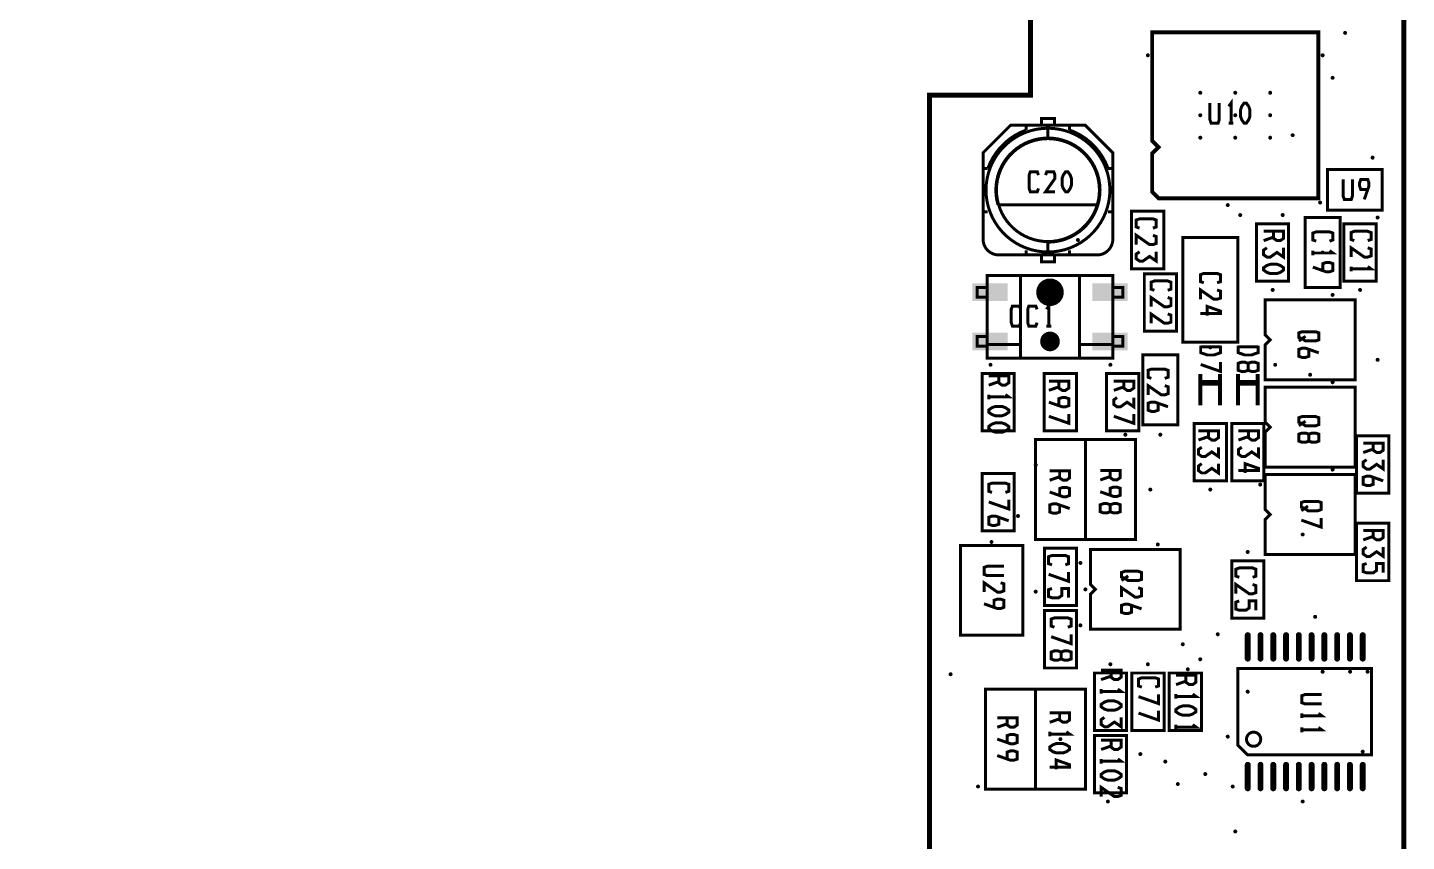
# Model space of a CAD drawing. Extents: x -3 to 440, y 331 to 583.
# Drawn here: x 67 to 137.2, y 495.4 to 536.8 of the extents above; entities that cross this region are included whole.
import ezdxf

# ---------------------------------------------------------------- set-up
doc = ezdxf.new("R2010")
doc.units = 0
doc.header["$MEASUREMENT"] = 0
doc.layers.get('0').update_dxf_attribs({"linetype": 'CONTINUOUS'})
for name, color, linetype in [('22-303-0_AST', 7, 'CONTINUOUS'), ('22-303-0_DRL', 1, 'CONTINUOUS'), ('THRUHOLE_NPT', 7, 'CONTINUOUS'), ('THRUHOLE_TAP', 1, 'CONTINUOUS')]:
    doc.layers.add(name, color=color, linetype=linetype)

# ---------------------------------------------------------------- blocks, each defined once
blk = doc.blocks.new('ROUND_2')
at = {"const_width": 0.50038}
blk.add_lwpolyline([(-0.25019, 0, 1), (0.25019, 0, 1)], format="xyb", close=True, dxfattribs=at)
blk = doc.blocks.new('RECTANGLE_39')
blk.add_solid([(0.90043, 0.44958), (0.90043, -0.44958), (-0.90043, 0.44958), (-0.90043, -0.44958)])
blk = doc.blocks.new('ROUND_40')
at = {"const_width": 0.69977}
blk.add_lwpolyline([(-0.349884, 0, 1), (0.349884, 0, 1)], format="xyb", close=True, dxfattribs=at)
blk = doc.blocks.new('OBLONG_56')
at = {"const_width": 0.29972}
blk.add_lwpolyline([(0, 0.59944), (0, -0.59944)], dxfattribs=at)
at = {"const_width": 0.14986}
for points in [[(-0.07493, 0.59944, 1), (0.07493, 0.59944, 1)], [(-0.07493, -0.59944, 1), (0.07493, -0.59944, 1)]]:
    blk.add_lwpolyline(points, format="xyb", close=True, dxfattribs=at)
blk = doc.blocks.new('ROUND_115')
at = {"const_width": 0.10033}
blk.add_lwpolyline([(-0.050164, 0, 1), (0.050164, 0, 1)], format="xyb", close=True, dxfattribs=at)
blk = doc.blocks.new('ROUND_116')
at = {"const_width": 0.10033}
blk.add_lwpolyline([(-0.050164, 0, 1), (0.050164, 0, 1)], format="xyb", close=True, dxfattribs=at)
blk = doc.blocks.new('ROUND_117')
at = {"const_width": 0.10033}
blk.add_lwpolyline([(-0.050164, 0, 1), (0.050164, 0, 1)], format="xyb", close=True, dxfattribs=at)
blk = doc.blocks.new('ROUND_108')
at = {"const_width": 0.10033}
blk.add_lwpolyline([(-0.050164, 0, 1), (0.050164, 0, 1)], format="xyb", close=True, dxfattribs=at)

msp = doc.modelspace()

# ---------------------------------------------------------------- linework, layer by layer
at = {"layer": '22-303-0_AST'}
for points, const_width in [([(117.55, 582.606), (117.55, 572.606), (122.551, 572.606), (122.551, 582.606), (137.05, 582.606), (137.05, 342.606), (-2.95, 342.606), (-2.95, 582.606), (117.55, 582.606)], 0.254), ([(132.694, 536.586), (132.694, 528.138), (124.571, 528.138), (124.245, 528.463), (124.245, 530.411), (124.571, 530.736), (124.245, 531.061), (124.245, 536.586), (132.694, 536.586)], 0.201), ([(127.657, 532.979), (127.657, 532.133), (127.598, 531.963), (127.243, 531.963), (127.184, 532.133), (127.184, 532.979)], 0.152), ([(128.259, 531.963), (128.259, 532.979), (128.139, 532.811)], 0.152), ([(128.919, 531.963), (128.8, 532.133), (128.741, 532.303), (128.741, 532.641), (128.8, 532.811), (128.919, 532.979), (129.038, 532.979), (129.155, 532.811), (129.216, 532.641), (129.216, 532.303), (129.155, 532.133), (129.038, 531.963), (128.919, 531.963)], 0.152), ([(119.27, 531.851), (119.27, 532.202), (118.619, 532.202), (118.619, 531.851)], 0.152), ([(117.845, 531.851), (117.045, 531.851), (115.645, 530.452), (115.645, 529.652), (115.886, 529.652)], 0.152), ([(117.845, 531.61), (117.845, 531.851), (118.619, 531.851), (119.27, 531.851), (120.044, 531.851), (120.044, 531.61)], 0.152), ([(118.945, 531.701), (118.945, 531.201)], 0.152), ([(122.003, 529.652), (122.244, 529.652), (122.244, 530.452), (120.844, 531.851), (120.044, 531.851)], 0.152), ([(128.378, 531.963), (128.139, 531.963)], 0.152), ([(115.645, 529.652), (115.645, 527.452), (115.645, 526.053)], 0.152), ([(118.462, 528.636), (118.403, 528.468), (118.048, 528.468), (117.987, 528.636), (117.987, 529.314), (118.048, 529.484), (118.403, 529.484), (118.462, 529.314)], 0.152), ([(119.3, 528.468), (118.825, 528.468), (119.3, 529.144), (119.3, 529.314), (119.242, 529.484), (118.886, 529.484), (118.825, 529.314)], 0.152), ([(119.841, 528.468), (119.724, 528.636), (119.663, 528.806), (119.663, 529.144), (119.724, 529.314), (119.841, 529.484), (119.961, 529.484), (120.08, 529.314), (120.138, 529.144), (120.138, 528.806), (120.08, 528.636), (119.961, 528.468), (119.841, 528.468)], 0.152), ([(122.244, 529.652), (122.244, 527.452), (122.244, 526.053)], 0.152), ([(135.937, 527.536), (135.937, 529.593), (133.169, 529.593), (133.169, 527.536), (135.937, 527.536)], 0.152), ([(134.431, 529.093), (134.431, 528.247), (134.372, 528.077), (134.017, 528.077), (133.958, 528.247), (133.958, 529.093)], 0.152), ([(135.211, 528.585), (134.855, 528.585), (134.797, 528.755), (134.797, 528.925), (134.855, 529.093), (135.211, 529.093), (135.269, 528.925), (135.269, 528.755), (135.033, 528.077)], 0.152), ([(115.645, 527.452), (115.886, 527.452)], 0.152), ([(116.402, 527.803), (121.487, 527.803)], 0.152), ([(122.003, 527.452), (122.244, 527.452)], 0.152), ([(123.199, 527.472), (123.199, 524.551), (124.837, 524.551), (124.837, 527.472), (123.199, 527.472)], 0.152), ([(123.605, 526.616), (123.438, 526.675), (123.438, 527.03), (123.605, 527.089), (124.284, 527.089), (124.454, 527.03), (124.454, 526.675), (124.284, 526.616)], 0.152), ([(129.549, 526.837), (129.549, 523.916), (131.187, 523.916), (131.187, 526.837), (129.549, 526.837)], 0.152), ([(133.804, 523.599), (132.026, 523.599), (132.026, 527.155), (133.804, 527.155), (133.804, 523.599)], 0.152), ([(133.994, 526.837), (133.994, 523.916), (135.632, 523.916), (135.632, 526.837), (133.994, 526.837)], 0.152), ([(118.945, 525.402), (118.945, 525.903)], 0.152), ([(123.438, 525.778), (123.438, 526.251), (124.113, 525.778), (124.284, 525.778), (124.454, 525.837), (124.454, 526.192), (124.284, 526.251)], 0.152), ([(128.597, 520.805), (128.597, 526.139), (125.803, 526.139), (125.803, 520.805), (128.597, 520.805)], 0.152), ([(130.423, 526.454), (130.423, 526.098), (130.59, 525.981), (130.761, 525.981), (130.931, 526.098), (130.931, 526.454), (129.915, 526.454)], 0.152), ([(130.423, 526.159), (129.915, 525.981)], 0.152), ([(132.587, 525.953), (132.417, 526.012), (132.417, 526.367), (132.587, 526.426), (133.265, 526.426), (133.433, 526.367), (133.433, 526.012), (133.265, 525.953)], 0.152), ([(134.527, 525.981), (134.36, 526.04), (134.36, 526.395), (134.527, 526.454), (135.206, 526.454), (135.376, 526.395), (135.376, 526.04), (135.206, 525.981)], 0.152), ([(116.445, 525.252), (117.845, 525.252)], 0.152), ([(118.619, 525.252), (118.619, 524.902), (119.27, 524.902), (119.27, 525.252), (118.619, 525.252), (117.845, 525.252), (117.845, 525.494)], 0.152), ([(121.444, 525.252), (120.044, 525.252), (119.27, 525.252)], 0.152), ([(120.044, 525.252), (120.044, 525.494)], 0.152), ([(123.605, 525.412), (123.438, 525.296), (123.438, 525.057), (123.605, 524.94), (123.776, 524.94), (124.113, 525.176), (124.454, 524.94), (124.454, 525.412)], 0.152), ([(130.082, 525.616), (129.915, 525.499), (129.915, 525.26), (130.082, 525.143), (130.253, 525.143), (130.59, 525.379), (130.931, 525.143), (130.931, 525.616)], 0.152), ([(132.417, 525.232), (132.417, 525.471)], 0.152), ([(132.417, 525.351), (133.433, 525.351), (133.265, 525.471)], 0.152), ([(134.36, 525.143), (134.36, 525.616), (135.035, 525.143), (135.206, 525.143), (135.376, 525.202), (135.376, 525.557), (135.206, 525.616)], 0.152), ([(129.915, 524.6), (130.082, 524.719), (130.253, 524.777), (130.59, 524.777), (130.761, 524.719), (130.931, 524.6), (130.931, 524.483), (130.761, 524.363), (130.59, 524.305), (130.253, 524.305), (130.082, 524.363), (129.915, 524.483), (129.915, 524.6)], 0.152), ([(132.925, 524.455), (132.925, 524.81), (133.095, 524.869), (133.265, 524.869), (133.433, 524.81), (133.433, 524.455), (133.265, 524.394), (133.095, 524.394), (132.417, 524.633)], 0.152), ([(134.36, 524.422), (134.36, 524.661)], 0.152), ([(134.36, 524.541), (135.376, 524.541), (135.206, 524.661)], 0.152), ([(117.55, 524.201), (117.55, 520.701), (115.848, 520.701), (115.848, 524.201), (117.55, 524.201), (118.548, 524.201), (119.549, 524.201), (120.55, 524.201), (120.55, 520.701), (122.249, 520.701), (122.249, 520.002), (120.55, 520.002), (120.55, 520.701)], 0.152), ([(120.55, 524.201), (122.249, 524.201), (122.249, 520.701)], 0.152), ([(125.485, 521.376), (125.485, 524.297), (123.847, 524.297), (123.847, 521.376), (125.485, 521.376)], 0.152), ([(124.357, 523.452), (124.187, 523.51), (124.187, 523.866), (124.357, 523.927), (125.035, 523.927), (125.203, 523.866), (125.203, 523.51), (125.035, 523.452)], 0.152), ([(126.872, 523.835), (126.702, 523.894), (126.702, 524.249), (126.872, 524.31), (127.547, 524.31), (127.718, 524.249), (127.718, 523.894), (127.547, 523.835)], 0.152), ([(115.848, 523.601), (115.35, 523.601), (115.35, 523.101), (115.848, 523.101)], 0.152), ([(122.249, 523.601), (122.749, 523.601), (122.749, 523.101), (122.249, 523.101)], 0.152), ([(124.187, 522.613), (124.187, 523.088), (124.865, 522.613), (125.035, 522.613), (125.203, 522.672), (125.203, 523.027), (125.035, 523.088)], 0.152), ([(126.702, 522.997), (126.702, 523.472), (127.38, 522.997), (127.547, 522.997), (127.718, 523.055), (127.718, 523.411), (127.547, 523.472)], 0.152), ([(117.136, 521.635), (117.078, 521.806), (117.078, 522.484), (117.136, 522.651), (117.492, 522.651), (117.55, 522.484), (117.55, 521.806), (117.492, 521.635), (117.136, 521.635)], 0.152), ([(118.388, 521.806), (118.33, 521.635), (117.974, 521.635), (117.916, 521.806), (117.916, 522.484), (117.974, 522.651), (118.33, 522.651), (118.388, 522.484)], 0.152), ([(118.99, 521.635), (118.99, 522.651), (118.871, 522.484)], 0.152), ([(127.039, 522.159), (127.039, 522.634), (127.718, 522.395), (127.718, 522.278), (126.702, 522.278)], 0.152), ([(134.566, 518.9), (129.994, 518.9), (129.994, 520.678), (130.248, 520.932), (129.994, 521.186), (129.994, 522.964), (134.566, 522.964), (134.566, 518.9)], 0.152), ([(124.187, 521.775), (124.187, 522.25), (124.865, 521.775), (125.035, 521.775), (125.203, 521.834), (125.203, 522.189), (125.035, 522.25)], 0.152), ([(115.848, 520.602), (115.35, 520.602), (115.35, 521.102), (115.848, 521.102)], 0.152), ([(119.11, 521.635), (118.871, 521.635)], 0.152), ([(122.249, 521.102), (122.749, 521.102), (122.749, 520.602), (122.249, 520.602)], 0.152), ([(131.876, 521.346), (131.705, 521.287), (131.705, 521.051), (131.876, 520.99), (132.043, 520.873), (132.551, 520.873), (132.721, 520.932), (132.721, 521.287), (132.551, 521.346), (131.876, 521.346)], 0.152), ([(132.043, 521.11), (131.705, 520.873)], 0.152), ([(120.55, 520.002), (119.549, 520.002), (118.548, 520.002), (117.55, 520.002), (115.848, 520.002), (115.848, 520.701)], 0.152), ([(117.55, 520.002), (117.55, 520.701)], 0.152), ([(126.712, 520.635), (126.712, 520.279), (127.05, 520.16), (127.39, 520.16), (127.728, 520.279), (127.728, 520.635)], 0.152), ([(126.712, 520.574), (127.728, 520.574)], 0.152), ([(128.617, 520.635), (128.617, 520.279), (128.955, 520.16), (129.295, 520.16), (129.633, 520.279), (129.633, 520.635)], 0.152), ([(128.617, 520.574), (129.633, 520.574)], 0.152), ([(132.213, 520.449), (132.213, 520.094), (132.043, 520.035), (131.876, 520.035), (131.705, 520.094), (131.705, 520.449), (131.876, 520.508), (132.043, 520.508), (132.721, 520.271)], 0.152), ([(125.549, 516.614), (123.771, 516.614), (123.771, 520.17), (125.549, 520.17), (125.549, 516.614)], 0.152), ([(126.712, 519.677), (127.728, 519.322), (127.728, 519.796)], 0.152), ([(129.125, 519.38), (129.295, 519.322), (129.463, 519.322), (129.633, 519.38), (129.633, 519.736), (129.463, 519.796), (129.295, 519.796), (129.125, 519.736), (129.125, 519.38), (128.955, 519.322), (128.787, 519.322), (128.617, 519.38), (128.617, 519.736), (128.787, 519.796), (128.955, 519.796), (129.125, 519.736)], 0.152), ([(117.23, 516.296), (117.23, 519.217), (115.592, 519.217), (115.592, 516.296), (117.23, 516.296)], 0.152), ([(116.44, 519.101), (116.44, 518.745), (116.61, 518.626), (116.78, 518.626), (116.948, 518.745), (116.948, 519.101), (115.932, 519.101)], 0.152), ([(118.754, 519.217), (118.754, 516.296), (120.392, 516.296), (120.392, 519.217), (118.754, 519.217)], 0.152), ([(121.929, 519.217), (121.929, 516.296), (123.567, 516.296), (123.567, 519.217), (121.929, 519.217)], 0.152), ([(124.205, 518.968), (124.035, 519.027), (124.035, 519.382), (124.205, 519.441), (124.883, 519.441), (125.051, 519.382), (125.051, 519.027), (124.883, 518.968)], 0.152), ([(126.801, 517.693), (126.699, 517.693), (126.699, 519.09), (126.801, 519.09)], 0.201), ([(127.598, 519.09), (127.7, 519.09), (127.7, 517.693), (127.598, 517.693)], 0.201), ([(128.706, 517.693), (128.604, 517.693), (128.604, 519.09), (128.706, 519.09)], 0.201), ([(129.503, 519.09), (129.605, 519.09), (129.605, 517.693), (129.503, 517.693)], 0.201), ([(116.44, 518.803), (115.932, 518.626)], 0.152), ([(119.501, 518.834), (119.501, 518.478), (119.668, 518.361), (119.839, 518.361), (120.009, 518.478), (120.009, 518.834), (118.993, 518.834)], 0.152), ([(119.501, 518.539), (118.993, 518.361)], 0.152), ([(122.803, 518.834), (122.803, 518.478), (122.97, 518.361), (123.141, 518.361), (123.311, 518.478), (123.311, 518.834), (122.295, 518.834)], 0.152), ([(122.803, 518.539), (122.295, 518.361)], 0.152), ([(124.035, 518.13), (124.035, 518.603), (124.713, 518.13), (124.883, 518.13), (125.051, 518.189), (125.051, 518.544), (124.883, 518.603)], 0.152), ([(127.7, 518.791), (127.7, 518.692), (126.699, 518.692), (126.699, 518.791), (127.7, 518.791)], 0.201), ([(129.605, 518.791), (129.605, 518.692), (128.604, 518.692), (128.604, 518.791), (129.605, 518.791)], 0.201), ([(134.566, 514.455), (129.994, 514.455), (129.994, 516.233), (130.248, 516.487), (129.994, 516.741), (129.994, 518.519), (134.566, 518.519), (134.566, 514.455)], 0.152), ([(115.932, 517.907), (115.932, 518.143)], 0.152), ([(115.932, 518.024), (116.948, 518.024), (116.78, 518.143)], 0.152), ([(115.932, 517.363), (116.102, 517.483), (116.272, 517.541), (116.61, 517.541), (116.78, 517.483), (116.948, 517.363), (116.948, 517.246), (116.78, 517.127), (116.61, 517.069), (116.272, 517.069), (116.102, 517.127), (115.932, 517.246), (115.932, 517.363)], 0.152), ([(119.501, 517.582), (119.501, 517.937), (119.668, 517.996), (119.839, 517.996), (120.009, 517.937), (120.009, 517.582), (119.839, 517.523), (119.668, 517.523), (118.993, 517.759)], 0.152), ([(122.462, 517.996), (122.295, 517.879), (122.295, 517.64), (122.462, 517.523), (122.633, 517.523), (122.97, 517.759), (123.311, 517.523), (123.311, 517.996)], 0.152), ([(124.543, 517.706), (124.543, 517.35), (124.375, 517.292), (124.205, 517.292), (124.035, 517.35), (124.035, 517.706), (124.205, 517.764), (124.375, 517.764), (125.051, 517.528)], 0.152), ([(118.993, 517.041), (120.009, 516.685), (120.009, 517.157)], 0.152), ([(122.295, 517.041), (123.311, 516.685), (123.311, 517.157)], 0.152), ([(131.876, 517.028), (131.705, 516.969), (131.705, 516.733), (131.876, 516.672), (132.043, 516.555), (132.551, 516.555), (132.721, 516.614), (132.721, 516.969), (132.551, 517.028), (131.876, 517.028)], 0.152), ([(132.043, 516.792), (131.705, 516.555)], 0.152), ([(115.932, 516.525), (116.102, 516.644), (116.272, 516.703), (116.61, 516.703), (116.78, 516.644), (116.948, 516.525), (116.948, 516.408), (116.78, 516.289), (116.61, 516.23), (116.272, 516.23), (116.102, 516.289), (115.932, 516.408), (115.932, 516.525)], 0.152), ([(128.025, 513.756), (128.025, 516.677), (126.387, 516.677), (126.387, 513.756), (128.025, 513.756)], 0.152), ([(127.108, 516.307), (127.108, 515.951), (127.278, 515.832), (127.448, 515.832), (127.616, 515.951), (127.616, 516.307), (126.6, 516.307)], 0.152), ([(129.93, 513.756), (129.93, 516.677), (128.292, 516.677), (128.292, 513.756), (129.93, 513.756)], 0.152), ([(129.14, 516.307), (129.14, 515.951), (129.31, 515.832), (129.48, 515.832), (129.648, 515.951), (129.648, 516.307), (128.632, 516.307)], 0.152), ([(132.213, 515.776), (132.384, 515.717), (132.551, 515.717), (132.721, 515.776), (132.721, 516.131), (132.551, 516.19), (132.384, 516.19), (132.213, 516.131), (132.213, 515.776), (132.043, 515.717), (131.876, 515.717), (131.705, 515.776), (131.705, 516.131), (131.876, 516.19), (132.043, 516.19), (132.213, 516.131)], 0.152), ([(120.85, 510.772), (120.85, 515.852), (118.31, 515.852), (118.31, 510.772), (120.85, 510.772)], 0.152), ([(120.85, 515.852), (120.85, 510.772), (123.39, 510.772), (123.39, 515.852), (120.85, 515.852)], 0.152), ([(127.108, 516.009), (126.6, 515.832)], 0.152), ([(126.77, 515.468), (126.6, 515.349), (126.6, 515.113), (126.77, 514.993), (126.94, 514.993), (127.278, 515.23), (127.616, 514.993), (127.616, 515.468)], 0.152), ([(129.14, 516.009), (128.632, 515.832)], 0.152), ([(128.802, 515.468), (128.632, 515.349), (128.632, 515.113), (128.802, 514.993), (128.972, 514.993), (129.31, 515.23), (129.648, 514.993), (129.648, 515.468)], 0.152), ([(136.28, 513.121), (136.28, 516.042), (134.642, 516.042), (134.642, 513.121), (136.28, 513.121)], 0.152), ([(135.49, 515.672), (135.49, 515.316), (135.66, 515.197), (135.83, 515.197), (135.998, 515.316), (135.998, 515.672), (134.982, 515.672)], 0.152), ([(135.49, 515.374), (134.982, 515.197)], 0.152), ([(128.972, 514.155), (128.972, 514.63), (129.648, 514.391), (129.648, 514.275), (128.632, 514.275)], 0.152), ([(135.152, 514.833), (134.982, 514.714), (134.982, 514.478), (135.152, 514.358), (135.322, 514.358), (135.66, 514.595), (135.998, 514.358), (135.998, 514.833)], 0.152), ([(117.23, 511.216), (117.23, 514.137), (115.592, 514.137), (115.592, 511.216), (117.23, 511.216)], 0.152), ([(119.541, 514.262), (119.541, 513.906), (119.709, 513.787), (119.879, 513.787), (120.049, 513.906), (120.049, 514.262), (119.033, 514.262)], 0.152), ([(119.541, 513.965), (119.033, 513.787)], 0.152), ([(122.114, 514.275), (122.114, 513.919), (122.285, 513.8), (122.455, 513.8), (122.622, 513.919), (122.622, 514.275), (121.606, 514.275)], 0.152), ([(122.114, 513.977), (121.606, 513.8)], 0.152), ([(126.77, 514.63), (126.6, 514.511), (126.6, 514.275), (126.77, 514.155), (126.94, 514.155), (127.278, 514.391), (127.616, 514.155), (127.616, 514.63)], 0.152), ([(134.566, 510.01), (129.994, 510.01), (129.994, 511.788), (130.248, 512.042), (129.994, 512.296), (129.994, 514.074), (134.566, 514.074), (134.566, 510.01)], 0.152), ([(135.49, 513.934), (135.49, 513.579), (135.322, 513.52), (135.152, 513.52), (134.982, 513.579), (134.982, 513.934), (135.152, 513.995), (135.322, 513.995), (135.998, 513.756)], 0.152), ([(116.102, 513.165), (115.932, 513.223), (115.932, 513.579), (116.102, 513.64), (116.78, 513.64), (116.948, 513.579), (116.948, 513.223), (116.78, 513.165)], 0.152), ([(119.541, 513.01), (119.541, 513.365), (119.709, 513.424), (119.879, 513.424), (120.049, 513.365), (120.049, 513.01), (119.879, 512.949), (119.709, 512.949), (119.033, 513.187)], 0.152), ([(122.114, 513.022), (122.114, 513.378), (122.285, 513.436), (122.455, 513.436), (122.622, 513.378), (122.622, 513.022), (122.455, 512.961), (122.285, 512.961), (121.606, 513.2)], 0.152), ([(115.932, 512.682), (116.948, 512.326), (116.948, 512.801)], 0.152), ([(119.541, 512.527), (119.541, 512.171), (119.371, 512.11), (119.201, 512.11), (119.033, 512.171), (119.033, 512.527), (119.201, 512.585), (119.371, 512.585), (120.049, 512.349)], 0.152), ([(122.114, 512.184), (122.285, 512.123), (122.455, 512.123), (122.622, 512.184), (122.622, 512.54), (122.455, 512.598), (122.285, 512.598), (122.114, 512.54), (122.114, 512.184), (121.947, 512.123), (121.777, 512.123), (121.606, 512.184), (121.606, 512.54), (121.777, 512.598), (121.947, 512.598), (122.114, 512.54)], 0.152), ([(132.003, 512.71), (131.832, 512.651), (131.832, 512.415), (132.003, 512.354), (132.17, 512.237), (132.678, 512.237), (132.848, 512.296), (132.848, 512.651), (132.678, 512.71), (132.003, 512.71)], 0.152), ([(116.44, 511.902), (116.44, 511.547), (116.272, 511.488), (116.102, 511.488), (115.932, 511.547), (115.932, 511.902), (116.102, 511.963), (116.272, 511.963), (116.948, 511.724)], 0.152), ([(132.17, 512.474), (131.832, 512.237)], 0.152), ([(131.832, 511.755), (132.848, 511.399), (132.848, 511.872)], 0.152), ([(136.28, 508.676), (136.28, 511.597), (134.642, 511.597), (134.642, 508.676), (136.28, 508.676)], 0.152), ([(135.49, 511.227), (135.49, 510.871), (135.66, 510.752), (135.83, 510.752), (135.998, 510.871), (135.998, 511.227), (134.982, 511.227)], 0.152), ([(117.675, 505.895), (117.675, 510.467), (114.5, 510.467), (114.5, 505.895), (117.675, 505.895)], 0.152), ([(135.49, 510.929), (134.982, 510.752)], 0.152), ([(120.405, 507.406), (120.405, 510.327), (118.767, 510.327), (118.767, 507.406), (120.405, 507.406)], 0.152), ([(119.15, 509.482), (118.98, 509.54), (118.98, 509.896), (119.15, 509.957), (119.828, 509.957), (119.996, 509.896), (119.996, 509.54), (119.828, 509.482)], 0.152), ([(125.676, 506.2), (121.104, 506.2), (121.104, 507.978), (121.358, 508.232), (121.104, 508.486), (121.104, 510.264), (125.676, 510.264), (125.676, 506.2)], 0.152), ([(135.152, 510.388), (134.982, 510.269), (134.982, 510.033), (135.152, 509.913), (135.322, 509.913), (135.66, 510.15), (135.998, 509.913), (135.998, 510.388)], 0.152), ([(116.709, 508.935), (115.861, 508.935), (115.693, 508.996), (115.693, 509.352), (115.861, 509.41), (116.709, 509.41)], 0.152), ([(118.98, 508.999), (119.996, 508.643), (119.996, 509.118)], 0.152), ([(122.859, 509.154), (122.688, 509.095), (122.688, 508.859), (122.859, 508.798), (123.026, 508.681), (123.534, 508.681), (123.704, 508.74), (123.704, 509.095), (123.534, 509.154), (122.859, 509.154)], 0.152), ([(129.93, 506.771), (129.93, 509.692), (128.292, 509.692), (128.292, 506.771), (129.93, 506.771)], 0.152), ([(128.675, 508.847), (128.505, 508.905), (128.505, 509.261), (128.675, 509.322), (129.353, 509.322), (129.521, 509.261), (129.521, 508.905), (129.353, 508.847)], 0.152), ([(135.152, 509.55), (134.982, 509.489), (134.982, 509.134), (135.152, 509.075), (135.49, 509.075), (135.66, 509.195), (135.66, 509.55), (135.998, 509.55), (135.998, 509.075)], 0.152), ([(115.693, 508.097), (115.693, 508.572), (116.369, 508.097), (116.539, 508.097), (116.709, 508.158), (116.709, 508.514), (116.539, 508.572)], 0.152), ([(123.026, 508.918), (122.688, 508.681)], 0.152), ([(122.688, 507.843), (122.688, 508.316), (123.367, 507.843), (123.534, 507.843), (123.704, 507.902), (123.704, 508.257), (123.534, 508.316)], 0.152), ([(128.505, 508.008), (128.505, 508.483), (129.183, 508.008), (129.353, 508.008), (129.521, 508.067), (129.521, 508.422), (129.353, 508.483)], 0.152), ([(116.201, 507.32), (116.201, 507.676), (116.369, 507.734), (116.539, 507.734), (116.709, 507.676), (116.709, 507.32), (116.539, 507.259), (116.369, 507.259), (115.693, 507.498)], 0.152), ([(119.15, 508.28), (118.98, 508.219), (118.98, 507.864), (119.15, 507.805), (119.488, 507.805), (119.658, 507.925), (119.658, 508.28), (119.996, 508.28), (119.996, 507.805)], 0.152), ([(128.675, 507.645), (128.505, 507.584), (128.505, 507.229), (128.675, 507.17), (129.013, 507.17), (129.183, 507.29), (129.183, 507.645), (129.521, 507.645), (129.521, 507.17)], 0.152), ([(120.405, 504.231), (120.405, 507.152), (118.767, 507.152), (118.767, 504.231), (120.405, 504.231)], 0.152), ([(123.196, 507.419), (123.196, 507.063), (123.026, 507.005), (122.859, 507.005), (122.688, 507.063), (122.688, 507.419), (122.859, 507.477), (123.026, 507.477), (123.704, 507.241)], 0.152), ([(119.277, 506.307), (119.107, 506.365), (119.107, 506.721), (119.277, 506.782), (119.955, 506.782), (120.123, 506.721), (120.123, 506.365), (119.955, 506.307)], 0.152), ([(119.107, 505.824), (120.123, 505.468), (120.123, 505.943)], 0.152), ([(119.615, 504.689), (119.785, 504.63), (119.955, 504.63), (120.123, 504.689), (120.123, 505.044), (119.955, 505.105), (119.785, 505.105), (119.615, 505.044), (119.615, 504.689), (119.447, 504.63), (119.277, 504.63), (119.107, 504.689), (119.107, 505.044), (119.277, 505.105), (119.447, 505.105), (119.615, 505.044)], 0.152), ([(128.604, 500.307), (129.105, 499.807), (135.404, 499.807), (135.404, 504.206), (128.604, 504.206), (128.604, 500.307)], 0.152), ([(122.945, 501.056), (122.945, 503.977), (121.307, 503.977), (121.307, 501.056), (122.945, 501.056)], 0.152), ([(122.155, 504.115), (122.155, 503.759), (122.325, 503.64), (122.495, 503.64), (122.663, 503.759), (122.663, 504.115), (121.647, 504.115)], 0.152), ([(122.155, 503.817), (121.647, 503.64)], 0.152), ([(124.85, 501.056), (124.85, 503.977), (123.212, 503.977), (123.212, 501.056), (124.85, 501.056)], 0.152), ([(123.722, 503.259), (123.552, 503.317), (123.552, 503.673), (123.722, 503.734), (124.4, 503.734), (124.568, 503.673), (124.568, 503.317), (124.4, 503.259)], 0.152), ([(126.755, 501.056), (126.755, 503.977), (125.117, 503.977), (125.117, 501.056), (126.755, 501.056)], 0.152), ([(125.965, 503.861), (125.965, 503.505), (126.135, 503.386), (126.305, 503.386), (126.473, 503.505), (126.473, 503.861), (125.457, 503.861)], 0.152), ([(125.965, 503.563), (125.457, 503.386)], 0.152), ([(118.31, 498.072), (118.31, 503.152), (115.77, 503.152), (115.77, 498.072), (118.31, 498.072)], 0.152), ([(120.85, 498.072), (120.85, 503.152), (118.31, 503.152), (118.31, 498.072), (120.85, 498.072)], 0.152), ([(121.647, 502.921), (121.647, 503.157)], 0.152), ([(121.647, 503.038), (122.663, 503.038), (122.495, 503.157)], 0.152), ([(123.552, 502.776), (124.568, 502.42), (124.568, 502.895)], 0.152), ([(125.457, 502.667), (125.457, 502.903)], 0.152), ([(125.457, 502.784), (126.473, 502.784), (126.305, 502.903)], 0.152), ([(132.866, 502.405), (132.02, 502.405), (131.85, 502.464), (131.85, 502.819), (132.02, 502.88), (132.866, 502.88)], 0.152), ([(121.647, 502.377), (121.817, 502.497), (121.987, 502.555), (122.325, 502.555), (122.495, 502.497), (122.663, 502.377), (122.663, 502.26), (122.495, 502.141), (122.325, 502.083), (121.987, 502.083), (121.817, 502.141), (121.647, 502.26), (121.647, 502.377)], 0.152), ([(123.552, 501.938), (124.568, 501.582), (124.568, 502.057)], 0.152), ([(125.457, 502.123), (125.627, 502.243), (125.797, 502.301), (126.135, 502.301), (126.305, 502.243), (126.473, 502.123), (126.473, 502.006), (126.305, 501.887), (126.135, 501.829), (125.797, 501.829), (125.627, 501.887), (125.457, 502.006), (125.457, 502.123)], 0.152), ([(116.874, 501.689), (116.874, 501.333), (117.042, 501.214), (117.212, 501.214), (117.382, 501.333), (117.382, 501.689), (116.366, 501.689)], 0.152), ([(116.874, 501.392), (116.366, 501.214)], 0.152), ([(119.541, 501.943), (119.541, 501.587), (119.709, 501.468), (119.879, 501.468), (120.049, 501.587), (120.049, 501.943), (119.033, 501.943)], 0.152), ([(119.541, 501.646), (119.033, 501.468)], 0.152), ([(121.817, 501.717), (121.647, 501.6), (121.647, 501.361), (121.817, 501.244), (121.987, 501.244), (122.325, 501.481), (122.663, 501.244), (122.663, 501.717)], 0.152), ([(125.457, 501.107), (125.457, 501.346)], 0.152), ([(125.457, 501.227), (126.473, 501.227), (126.305, 501.346)], 0.152), ([(131.85, 501.686), (131.85, 501.923)], 0.152), ([(131.85, 501.803), (132.866, 501.803), (132.699, 501.923)], 0.152), ([(116.874, 500.437), (116.874, 500.792), (117.042, 500.851), (117.212, 500.851), (117.382, 500.792), (117.382, 500.437), (117.212, 500.376), (117.042, 500.376), (116.366, 500.614)], 0.152), ([(119.033, 500.749), (119.033, 500.985)], 0.152), ([(119.033, 500.868), (120.049, 500.868), (119.879, 500.985)], 0.152), ([(122.945, 497.881), (122.945, 500.802), (121.307, 500.802), (121.307, 497.881), (122.945, 497.881)], 0.152), ([(131.85, 500.965), (131.85, 501.204)], 0.152), ([(131.85, 501.084), (132.866, 501.084), (132.699, 501.204)], 0.152), ([(116.874, 499.598), (116.874, 499.954), (117.042, 500.012), (117.212, 500.012), (117.382, 499.954), (117.382, 499.598), (117.212, 499.537), (117.042, 499.537), (116.366, 499.776)], 0.152), ([(119.033, 500.208), (119.201, 500.325), (119.371, 500.386), (119.709, 500.386), (119.879, 500.325), (120.049, 500.208), (120.049, 500.089), (119.879, 499.969), (119.709, 499.911), (119.371, 499.911), (119.201, 499.969), (119.033, 500.089), (119.033, 500.208)], 0.152), ([(122.155, 500.559), (122.155, 500.203), (122.325, 500.084), (122.495, 500.084), (122.663, 500.203), (122.663, 500.559), (121.647, 500.559)], 0.152), ([(122.155, 500.261), (121.647, 500.084)], 0.152), ([(119.371, 499.073), (119.371, 499.548), (120.049, 499.309), (120.049, 499.192), (119.033, 499.192)], 0.152), ([(121.647, 499.365), (121.647, 499.601)], 0.152), ([(121.647, 499.482), (122.663, 499.482), (122.495, 499.601)], 0.152), ([(121.647, 498.821), (121.817, 498.941), (121.987, 498.999), (122.325, 498.999), (122.495, 498.941), (122.663, 498.821), (122.663, 498.704), (122.495, 498.585), (122.325, 498.527), (121.987, 498.527), (121.817, 498.585), (121.647, 498.704), (121.647, 498.821)], 0.152), ([(121.647, 497.688), (121.647, 498.161), (122.325, 497.688), (122.495, 497.688), (122.663, 497.747), (122.663, 498.102), (122.495, 498.161)], 0.152)]:
    msp.add_lwpolyline(points, dxfattribs=dict(at, const_width=const_width))
at = {"layer": '22-303-0_AST', "const_width": 0.152}
for points in [[(118.945, 531.701, 0.414214), (115.795, 528.552)], [(117.845, 531.61, 0.223707), (115.886, 529.652)], [(122.094, 528.552, 0.414214), (118.945, 531.701)], [(122.003, 529.652, 0.223707), (120.044, 531.61)], [(118.945, 531.201, 0.414214), (116.295, 528.552)], [(118.945, 531.171, 0.414214), (116.326, 528.552)], [(118.945, 531.201, 0.332556), (116.402, 529.301)], [(121.487, 529.301, 0.332556), (118.945, 531.204)], [(121.563, 528.552, 0.414214), (118.945, 531.171)], [(121.594, 528.552, 0.071771), (121.486, 529.301)], [(115.795, 528.552, 0.414214), (118.945, 525.402)], [(116.295, 528.552, 0.071771), (116.403, 527.803)], [(116.326, 528.552, 0.414214), (118.945, 525.933)], [(118.945, 525.933, 0.414214), (121.563, 528.552)], [(118.945, 525.402, 0.414214), (122.094, 528.552)], [(118.945, 525.903, 0.414214), (121.594, 528.552)], [(115.645, 526.053, 0.414214), (116.445, 525.252)], [(121.444, 525.252, 0.414214), (122.244, 526.053)], [(129.404, 500.967, 0.414214), (129.044, 500.607)], [(129.765, 500.607, 0.414214), (129.404, 500.967)], [(129.044, 500.607, 0.414214), (129.404, 500.246)], [(129.404, 500.246, 0.414214), (129.765, 500.607)]]:
    msp.add_lwpolyline(points, format="xyb", dxfattribs=at)
at = {"layer": '22-303-0_DRL', "const_width": 0.254}
for points in [[(117.55, 582.606), (117.55, 572.606), (122.551, 572.606), (122.551, 582.606), (137.05, 582.606), (137.05, 342.606), (-2.95, 342.606), (-2.95, 582.606), (117.55, 582.606)], [(100.004, 391.242), (83.004, 391.242), (83.004, 431.719), (16.049, 431.719), (16.049, 496.589), (20.05, 496.589), (20.05, 505.59), (11.8, 505.59), (11.8, 529.172), (16.049, 529.172), (16.049, 563.388), (118.05, 563.388), (118.05, 533.388), (112.915, 533.388), (112.915, 463.721), (89.186, 463.721), (89.186, 488.72), (78.589, 488.72), (78.589, 453.721), (118.05, 453.721), (118.05, 431.719), (100.004, 431.719), (100.004, 391.242)]]:
    msp.add_lwpolyline(points, dxfattribs=at)

# ---------------------------------------------------------------- block references
at = {"layer": '22-303-0_AST'}
for name, p in [('ROUND_40', (119.049, 523.352)), ('RECTANGLE_39', (115.998, 523.352)), ('RECTANGLE_39', (122.099, 523.352)), ('RECTANGLE_39', (115.998, 520.851)), ('ROUND_2', (119.049, 520.851)), ('RECTANGLE_39', (122.099, 520.851)), ('OBLONG_56', (129.105, 505.306)), ('OBLONG_56', (129.755, 505.306)), ('OBLONG_56', (130.405, 505.306)), ('OBLONG_56', (131.055, 505.306)), ('OBLONG_56', (131.703, 505.306)), ('OBLONG_56', (132.353, 505.306)), ('OBLONG_56', (133.003, 505.306)), ('OBLONG_56', (133.654, 505.306)), ('OBLONG_56', (134.304, 505.306)), ('OBLONG_56', (134.954, 505.306)), ('OBLONG_56', (129.105, 498.707)), ('OBLONG_56', (129.755, 498.707)), ('OBLONG_56', (130.405, 498.707)), ('OBLONG_56', (131.055, 498.707)), ('OBLONG_56', (131.703, 498.707)), ('OBLONG_56', (132.353, 498.707)), ('OBLONG_56', (133.003, 498.707)), ('OBLONG_56', (133.654, 498.707)), ('OBLONG_56', (134.304, 498.707)), ('OBLONG_56', (134.954, 498.707))]:
    msp.add_blockref(name, p, dxfattribs=at)
at = {"layer": '22-303-0_DRL'}
for name, p in [('ROUND_116', (134.058, 536.553)), ('ROUND_117', (124.025, 535.412)), ('ROUND_117', (132.915, 535.412)), ('ROUND_116', (133.423, 534.267)), ('ROUND_115', (126.692, 533.505)), ('ROUND_115', (128.47, 533.505)), ('ROUND_115', (130.248, 533.505)), ('ROUND_115', (126.692, 532.362)), ('ROUND_115', (128.47, 532.362)), ('ROUND_115', (130.248, 532.362)), ('ROUND_115', (126.692, 531.219)), ('ROUND_115', (128.47, 531.219)), ('ROUND_115', (130.248, 531.219)), ('ROUND_116', (131.391, 531.346)), ('ROUND_117', (121.612, 530.33)), ('ROUND_116', (124.279, 530.457)), ('ROUND_117', (135.455, 530.203)), ('ROUND_116', (128.089, 527.79)), ('ROUND_116', (128.724, 527.282)), ('ROUND_117', (130.883, 527.282)), ('ROUND_117', (132.788, 527.917)), ('ROUND_117', (135.709, 527.155)), ('ROUND_117', (120.469, 526.012)), ('ROUND_117', (132.915, 525.377)), ('ROUND_40', (119.049, 523.352)), ('ROUND_117', (130.375, 523.472)), ('ROUND_117', (133.423, 523.218)), ('ROUND_117', (134.82, 523.472)), ('ROUND_2', (119.049, 520.851)), ('ROUND_117', (127.2, 520.551)), ('ROUND_117', (116.024, 519.662)), ('ROUND_117', (122.12, 519.662)), ('ROUND_117', (130.502, 519.662)), ('ROUND_117', (135.709, 519.916)), ('ROUND_117', (132.28, 519.154)), ('ROUND_117', (133.423, 518.773)), ('ROUND_117', (122.882, 516.106)), ('ROUND_117', (124.66, 516.106)), ('ROUND_117', (118.322, 514.569)), ('ROUND_117', (133.423, 514.328)), ('ROUND_117', (124.152, 513.312)), ('ROUND_117', (127.2, 513.312)), ('ROUND_117', (129.74, 513.566)), ('ROUND_117', (117.421, 511.966)), ('ROUND_117', (116.074, 510.645)), ('ROUND_117', (124.533, 510.518)), ('ROUND_117', (131.899, 511.026)), ('ROUND_117', (129.105, 510.137)), ('ROUND_117', (120.596, 509.578)), ('ROUND_117', (118.322, 508.118)), ('ROUND_116', (120.85, 508.232)), ('ROUND_117', (120.596, 506.403)), ('ROUND_117', (132.534, 506.835)), ('ROUND_117', (127.581, 505.946)), ('ROUND_117', (125.803, 505.438)), ('ROUND_117', (122.12, 504.422)), ('ROUND_117', (124.025, 504.422)), ('ROUND_117', (126.057, 504.168)), ('ROUND_117', (126.692, 504.676)), ('ROUND_117', (113.992, 503.914)), ('ROUND_116', (132.915, 504.041)), ('ROUND_116', (134.312, 504.041)), ('ROUND_117', (135.201, 504.041)), ('ROUND_116', (129.105, 503.025)), ('ROUND_117', (119.58, 500.612)), ('ROUND_116', (128.089, 500.739)), ('ROUND_117', (134.954, 499.977)), ('ROUND_116', (123.644, 499.85)), ('ROUND_117', (124.914, 499.469)), ('ROUND_116', (126.946, 498.834)), ('ROUND_117', (115.389, 498.199)), ('ROUND_117', (125.549, 498.326)), ('ROUND_117', (128.343, 498.199)), ('ROUND_117', (121.993, 497.437)), ('ROUND_117', (131.899, 497.437)), ('ROUND_117', (128.47, 495.913))]:
    msp.add_blockref(name, p, dxfattribs=at)
at = {"layer": 'THRUHOLE_NPT'}
for name, p in [('ROUND_40', (119.049, 523.352)), ('ROUND_2', (119.049, 520.851))]:
    msp.add_blockref(name, p, dxfattribs=at)
at = {"layer": 'THRUHOLE_TAP'}
for p in [(134.058, 536.553), (124.025, 535.412), (132.915, 535.412), (133.423, 534.267), (126.692, 533.505), (128.47, 533.505), (130.248, 533.505), (126.692, 532.362), (128.47, 532.362), (130.248, 532.362), (126.692, 531.219), (128.47, 531.219), (130.248, 531.219), (131.391, 531.346), (121.612, 530.33), (124.279, 530.457), (135.455, 530.203), (128.089, 527.79), (128.724, 527.282), (130.883, 527.282), (132.788, 527.917), (135.709, 527.155), (120.469, 526.012), (132.915, 525.377), (130.375, 523.472), (133.423, 523.218), (134.82, 523.472), (127.2, 520.551), (116.024, 519.662), (122.12, 519.662), (130.502, 519.662), (135.709, 519.916), (132.28, 519.154), (133.423, 518.773), (122.882, 516.106), (124.66, 516.106), (118.322, 514.569), (133.423, 514.328), (124.152, 513.312), (127.2, 513.312), (129.74, 513.566), (117.421, 511.966), (116.074, 510.645), (124.533, 510.518), (131.899, 511.026), (129.105, 510.137), (120.596, 509.578), (118.322, 508.118), (120.85, 508.232), (120.596, 506.403), (132.534, 506.835), (127.581, 505.946), (125.803, 505.438), (122.12, 504.422), (124.025, 504.422), (126.057, 504.168), (126.692, 504.676), (113.992, 503.914), (132.915, 504.041), (134.312, 504.041), (135.201, 504.041), (129.105, 503.025), (119.58, 500.612), (128.089, 500.739), (134.954, 499.977), (123.644, 499.85), (124.914, 499.469), (126.946, 498.834), (115.389, 498.199), (125.549, 498.326), (128.343, 498.199), (121.993, 497.437), (131.899, 497.437), (128.47, 495.913)]:
    msp.add_blockref('ROUND_108', p, dxfattribs=at)

doc.saveas('drawing.dxf')
